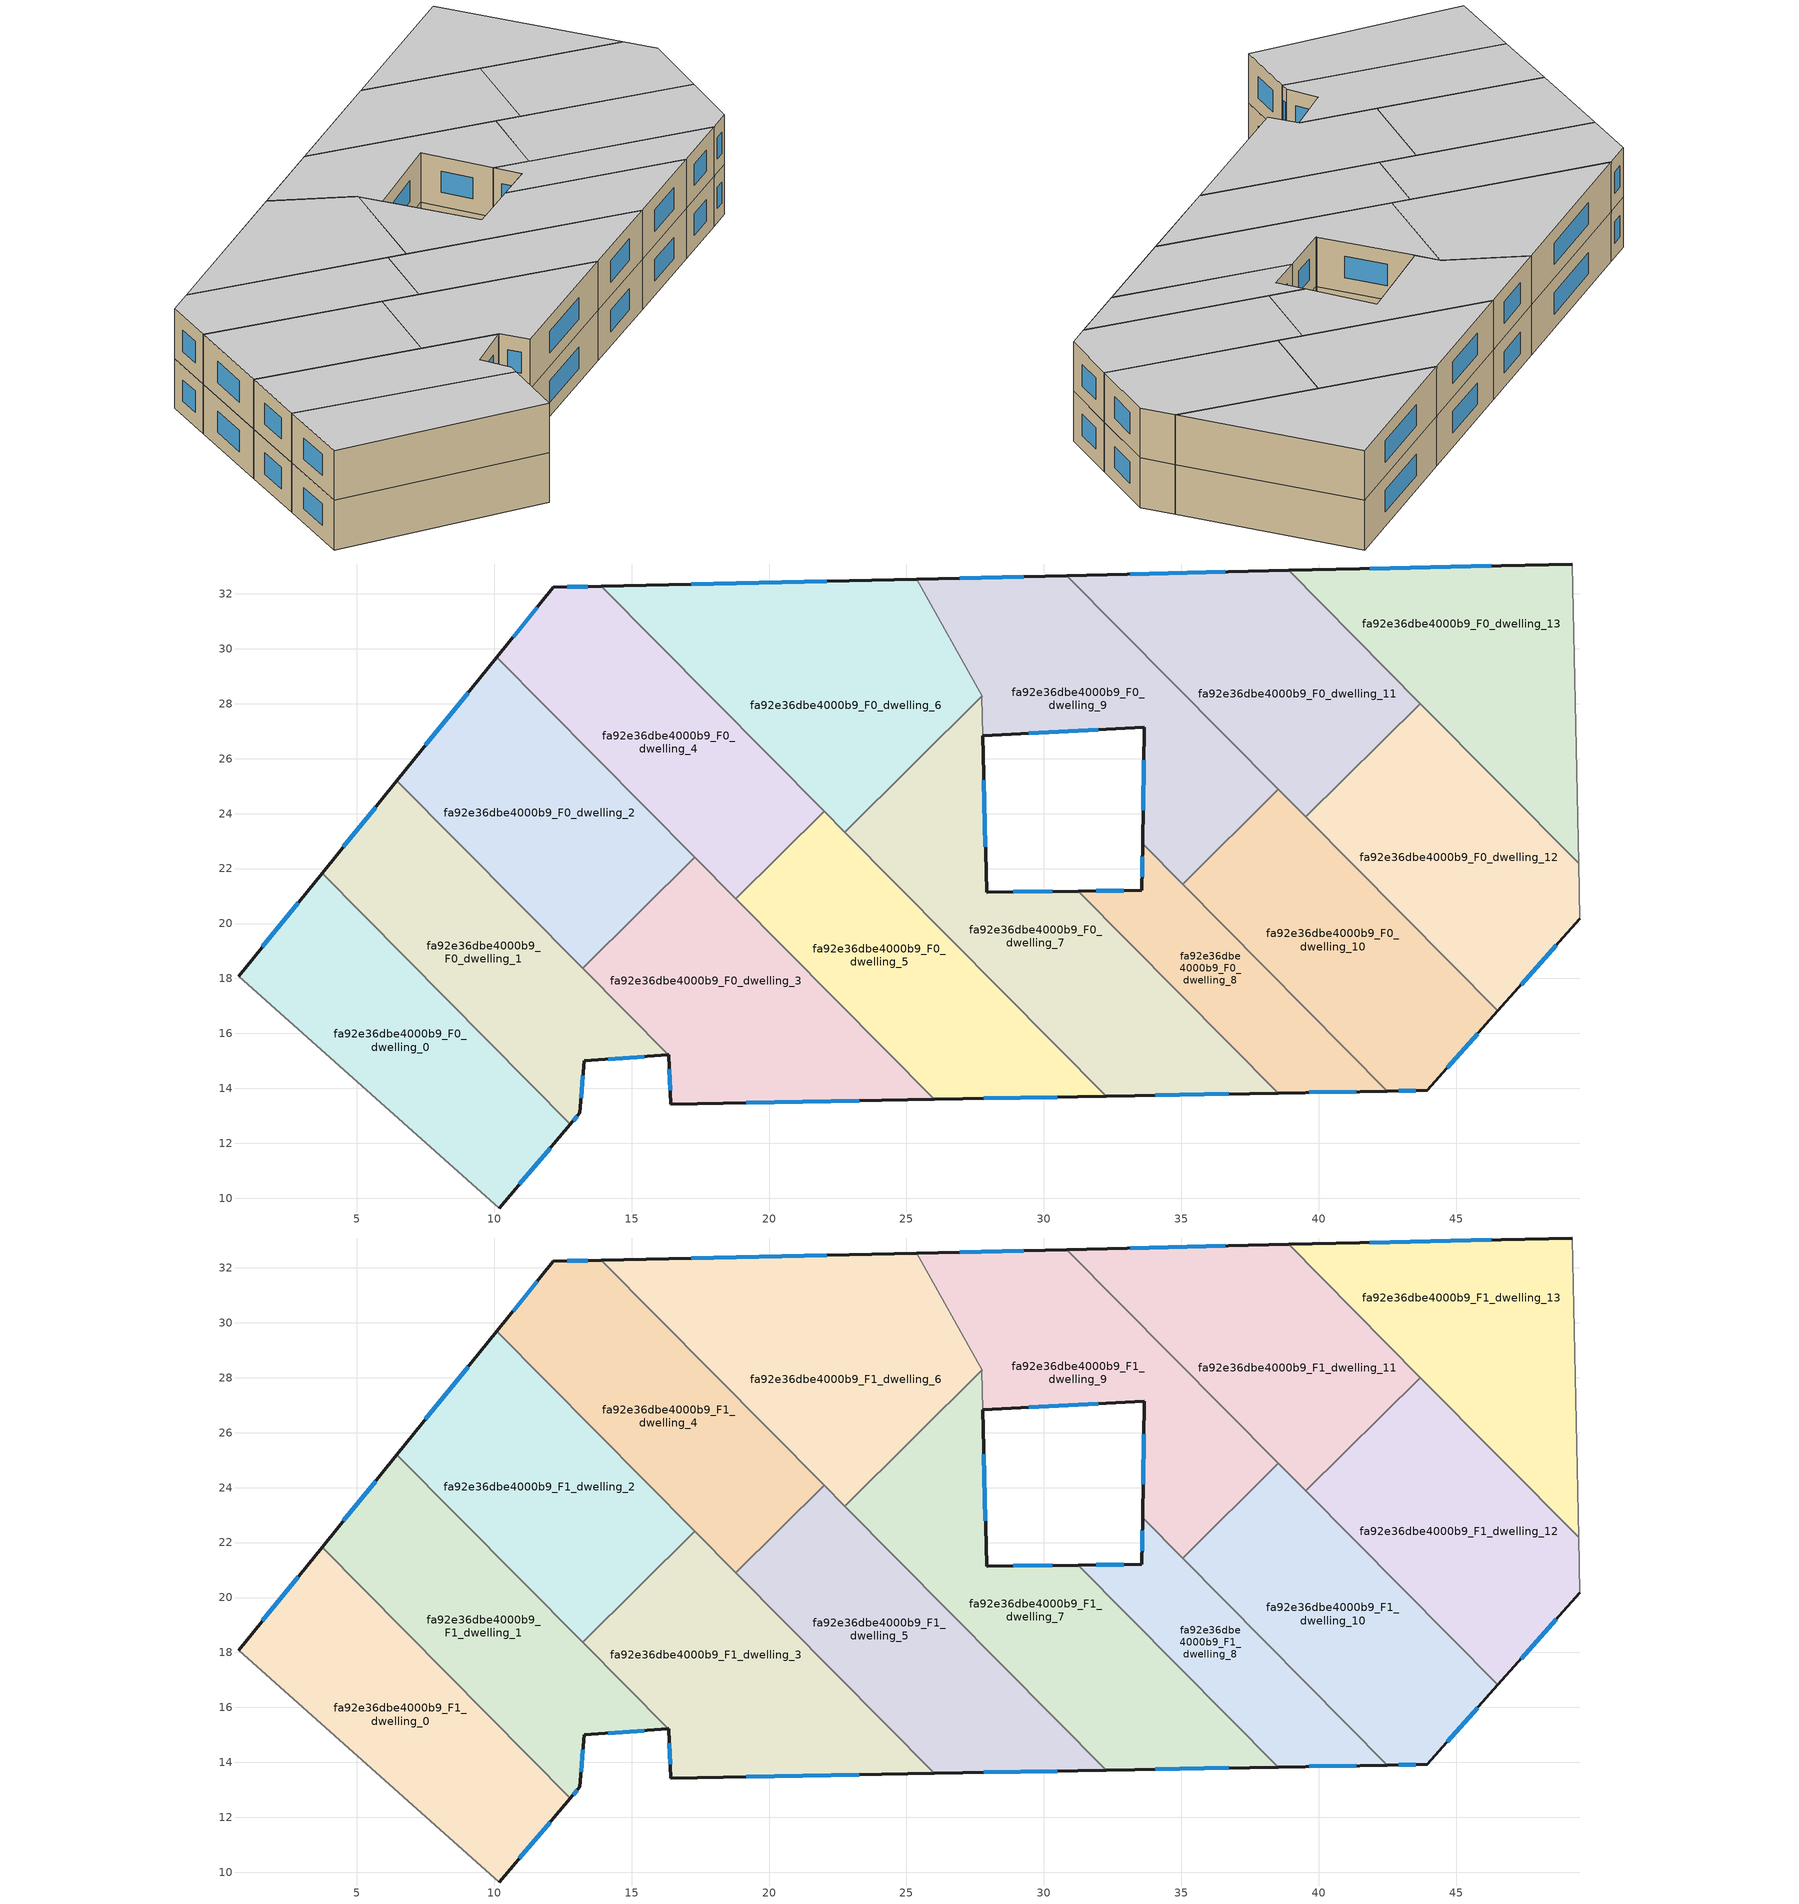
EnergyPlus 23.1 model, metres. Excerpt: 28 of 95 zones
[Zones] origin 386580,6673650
fa92e36dbe4000b9_F0_dwelling_0
 floor ground (EU_floor_Construction): 3.73,21.83 12.77,12.7 10.18,9.65 0.7,18.08 z0
 wall outside (EU_wall_Construction): 10.18,9.65 12.77,12.7 / 3.73,21.83 0.7,18.08 z0:3
 wall to fa92e36dbe4000b9_F0_dwelling_1 (EU_wall_Construction): 12.77,12.7 3.73,21.83 z0:3
 wall adiabatic (EU_wall_Construction): 0.7,18.08 10.18,9.65 z0:3
 window (EU_Window_Construction): 10.92,10.52 12.03,11.83 / 2.87,20.76 1.57,19.15 z0.86:2.14
fa92e36dbe4000b9_F0_dwelling_1
 floor ground (EU_floor_Construction): 6.46,25.2 16.34,15.22 13.27,15.01 13.12,13.11 12.77,12.7 3.73,21.83 z0
 wall outside (EU_wall_Construction): 6.46,25.2 3.73,21.83 / 12.77,12.7 13.12,13.11 13.27,15.01 16.34,15.22 z0:3
 wall to fa92e36dbe4000b9_F0_dwelling_2 (EU_wall_Construction): 13.22,18.37 6.46,25.2 z0:3
 wall to fa92e36dbe4000b9_F0_dwelling_3 (EU_wall_Construction): 16.34,15.22 13.22,18.37 z0:3
 window (EU_Window_Construction): 5.68,24.23 4.51,22.79 / 14.15,15.07 15.46,15.16 / 13.16,13.65 13.23,14.47 / 12.87,12.82 13.02,12.99 z0.86:2.14
fa92e36dbe4000b9_F0_dwelling_10
 floor ground (EU_floor_Construction): 38.54,24.89 46.53,16.82 43.96,13.93 42.51,13.9 35.05,21.44 z0
 wall outside (EU_wall_Construction): 42.51,13.9 43.96,13.93 46.53,16.82 z0:3
 wall to fa92e36dbe4000b9_F0_dwelling_9 (EU_wall_Construction): 38.54,24.89 35.05,21.44 z0:3
 wall to fa92e36dbe4000b9_F0_dwelling_12 (EU_wall_Construction): 46.53,16.82 39.54,23.88 z0:3
 wall to fa92e36dbe4000b9_F0_dwelling_8 (EU_wall_Construction): 35.05,21.44 42.51,13.9 z0:3
 wall to fa92e36dbe4000b9_F0_dwelling_11 (EU_wall_Construction): 39.54,23.88 38.54,24.89 z0:3
 window (EU_Window_Construction): 44.69,14.76 45.79,15.99 / 42.92,13.91 43.54,13.92 z0.86:2.14
fa92e36dbe4000b9_F0_dwelling_11
 floor ground (EU_floor_Construction): 38.91,32.85 43.7,28 39.54,23.88 30.84,32.66 z0
 wall outside (EU_wall_Construction): 38.91,32.85 30.84,32.66 z0:3
 wall to fa92e36dbe4000b9_F0_dwelling_12 (EU_wall_Construction): 39.54,23.88 43.7,28 z0:3
 wall to fa92e36dbe4000b9_F0_dwelling_13 (EU_wall_Construction): 43.7,28 38.91,32.85 z0:3
 wall to fa92e36dbe4000b9_F0_dwelling_9 (EU_wall_Construction): 30.84,32.66 38.54,24.89 z0:3
 window (EU_Window_Construction): 36.61,32.79 33.15,32.71 z0.86:2.14
fa92e36dbe4000b9_F0_dwelling_12
 floor ground (EU_floor_Construction): 43.7,28 49.46,22.19 49.51,20.17 46.53,16.82 39.54,23.88 z0
 wall outside (EU_wall_Construction): 46.53,16.82 49.51,20.17 z0:3
 wall adiabatic (EU_wall_Construction): 49.51,20.17 49.46,22.19 z0:3
 wall to fa92e36dbe4000b9_F0_dwelling_13 (EU_wall_Construction): 49.46,22.19 43.7,28 z0:3
 window (EU_Window_Construction): 47.38,17.78 48.66,19.21 z0.86:2.14
fa92e36dbe4000b9_F0_dwelling_13
 floor ground (EU_floor_Construction): 49.22,33.08 49.46,22.19 38.91,32.85 z0
 wall outside (EU_wall_Construction): 49.22,33.08 38.91,32.85 z0:3
 wall adiabatic (EU_wall_Construction): 49.46,22.19 49.22,33.08 z0:3
 window (EU_Window_Construction): 46.28,33.02 41.86,32.91 z0.86:2.14
fa92e36dbe4000b9_F0_dwelling_2
 floor ground (EU_floor_Construction): 10.1,29.69 17.3,22.41 13.22,18.37 6.46,25.2 z0
 wall outside (EU_wall_Construction): 10.1,29.69 6.46,25.2 z0:3
 wall to fa92e36dbe4000b9_F0_dwelling_3 (EU_wall_Construction): 13.22,18.37 17.3,22.41 z0:3
 wall to fa92e36dbe4000b9_F0_dwelling_4 (EU_wall_Construction): 17.3,22.41 10.1,29.69 z0:3
 window (EU_Window_Construction): 9.06,28.4 7.5,26.48 z0.86:2.14
fa92e36dbe4000b9_F0_dwelling_3
 floor ground (EU_floor_Construction): 17.3,22.41 26.02,13.6 16.42,13.42 16.35,15.21 16.35,15.22 16.34,15.22 13.22,18.37 z0
 wall outside (EU_wall_Construction): 16.34,15.22 16.35,15.22 16.35,15.21 16.42,13.42 26.02,13.6 z0:3
 wall to fa92e36dbe4000b9_F0_dwelling_5 (EU_wall_Construction): 26.02,13.6 18.79,20.9 z0:3
 wall to fa92e36dbe4000b9_F0_dwelling_4 (EU_wall_Construction): 18.79,20.9 17.3,22.41 z0:3
 window (EU_Window_Construction): 16.37,14.7 16.4,13.93 / 19.17,13.47 23.28,13.55 z0.86:2.14
fa92e36dbe4000b9_F0_dwelling_4
 floor ground (EU_floor_Construction): 13.9,32.28 22.01,24.08 18.79,20.9 10.1,29.69 12.16,32.24 z0
 wall outside (EU_wall_Construction): 13.9,32.28 12.16,32.24 10.1,29.69 z0:3
 wall to fa92e36dbe4000b9_F0_dwelling_5 (EU_wall_Construction): 18.79,20.9 22.01,24.08 z0:3
 wall to fa92e36dbe4000b9_F0_dwelling_6 (EU_wall_Construction): 22.01,24.08 13.9,32.28 z0:3
 window (EU_Window_Construction): 13.4,32.26 12.66,32.25 / 11.57,31.51 10.68,30.42 z0.86:2.14
fa92e36dbe4000b9_F0_dwelling_5
 floor ground (EU_floor_Construction): 22.01,24.08 32.27,13.72 26.02,13.6 18.79,20.9 z0
 wall outside (EU_wall_Construction): 26.02,13.6 32.27,13.72 z0:3
 wall to fa92e36dbe4000b9_F0_dwelling_7 (EU_wall_Construction): 32.27,13.72 22.75,23.33 z0:3
 wall to fa92e36dbe4000b9_F0_dwelling_6 (EU_wall_Construction): 22.75,23.33 22.01,24.08 z0:3
 window (EU_Window_Construction): 27.81,13.63 30.49,13.68 z0.86:2.14
fa92e36dbe4000b9_F0_dwelling_6
 floor ground (EU_floor_Construction): 25.37,32.54 27.75,28.28 22.75,23.33 13.9,32.28 z0
 wall outside (EU_wall_Construction): 25.37,32.54 13.9,32.28 z0:3
 wall to fa92e36dbe4000b9_F0_dwelling_9 (EU_wall_Construction): 27.73,28.26 27.75,28.28 25.37,32.54 z0:3
 wall to fa92e36dbe4000b9_F0_dwelling_7 (EU_wall_Construction): 22.75,23.33 27.73,28.25 z0:3
 window (EU_Window_Construction): 22.09,32.46 17.18,32.35 z0.86:2.14
fa92e36dbe4000b9_F0_dwelling_7
 floor ground (EU_floor_Construction): 31.25,21.18 38.53,13.83 32.27,13.72 22.75,23.33 27.73,28.25 27.91,21.17 27.92,21.14 27.94,21.14 z0
 wall outside (EU_wall_Construction): 31.25,21.18 27.94,21.14 27.92,21.14 27.91,21.17 27.77,26.84 / 32.27,13.72 38.53,13.83 z0:3
 wall to fa92e36dbe4000b9_F0_dwelling_8 (EU_wall_Construction): 38.53,13.83 31.25,21.18 z0:3
 wall to fa92e36dbe4000b9_F0_dwelling_9 (EU_wall_Construction): 27.77,26.84 27.73,28.26 z0:3
 window (EU_Window_Construction): 30.3,21.17 28.89,21.16 / 34.06,13.75 36.74,13.8 / 27.87,22.79 27.81,25.22 z0.86:2.14
fa92e36dbe4000b9_F0_dwelling_8
 floor ground (EU_floor_Construction): 33.59,22.91 42.51,13.9 38.53,13.83 31.25,21.18 33.57,21.21 z0
 wall outside (EU_wall_Construction): 33.59,22.91 33.57,21.21 31.25,21.18 / 38.53,13.83 42.51,13.9 z0:3
 wall to fa92e36dbe4000b9_F0_dwelling_9 (EU_wall_Construction): 35.05,21.44 33.59,22.91 z0:3
 window (EU_Window_Construction): 33.59,22.42 33.58,21.69 / 39.66,13.85 41.37,13.88 / 32.9,21.2 31.91,21.19 z0.86:2.14
fa92e36dbe4000b9_F0_dwelling_9
 floor ground (EU_floor_Construction): 33.66,27.15 27.77,26.83 27.73,28.26 27.75,28.28 25.37,32.54 30.84,32.66 38.54,24.89 35.05,21.44 33.59,22.91 z0
 wall outside (EU_wall_Construction): 27.77,26.83 33.66,27.15 33.59,22.91 / 30.84,32.66 25.37,32.54 z0:3
 window (EU_Window_Construction): 33.64,25.93 33.61,24.12 / 29.45,26.92 31.98,27.06 / 29.28,32.63 26.93,32.57 z0.86:2.14
fa92e36dbe4000b9_F1_dwelling_0
 floor to fa92e36dbe4000b9_F0_dwelling_0 (EU_floor_Construction): 3.73,21.83 12.77,12.7 10.18,9.65 0.7,18.08 z3
 wall outside (EU_wall_Construction): 10.18,9.65 12.77,12.7 / 3.73,21.83 0.7,18.08 z3:6
 wall to fa92e36dbe4000b9_F1_dwelling_1 (EU_wall_Construction): 12.77,12.7 3.73,21.83 z3:6
 wall adiabatic (EU_wall_Construction): 0.7,18.08 10.18,9.65 z3:6
 window (EU_Window_Construction): 10.92,10.52 12.03,11.83 / 2.87,20.76 1.57,19.15 z3.86:5.14
 ceiling to fa92e36dbe4000b9_F2_dwelling_0 (EU_floor_Construction): 10.18,9.65 12.77,12.7 3.73,21.83 0.7,18.08 z6
fa92e36dbe4000b9_F1_dwelling_1
 floor to fa92e36dbe4000b9_F0_dwelling_1 (EU_floor_Construction): 6.46,25.2 16.34,15.22 13.27,15.01 13.12,13.11 12.77,12.7 3.73,21.83 z3
 wall outside (EU_wall_Construction): 6.46,25.2 3.73,21.83 / 12.77,12.7 13.12,13.11 13.27,15.01 16.34,15.22 z3:6
 wall to fa92e36dbe4000b9_F1_dwelling_2 (EU_wall_Construction): 13.22,18.37 6.46,25.2 z3:6
 wall to fa92e36dbe4000b9_F1_dwelling_3 (EU_wall_Construction): 16.34,15.22 13.22,18.37 z3:6
 window (EU_Window_Construction): 5.68,24.23 4.51,22.79 / 14.15,15.07 15.46,15.16 / 13.16,13.65 13.23,14.47 / 12.87,12.82 13.02,12.99 z3.86:5.14
 ceiling to fa92e36dbe4000b9_F2_dwelling_1 (EU_floor_Construction): 16.34,15.22 6.46,25.2 3.73,21.83 12.77,12.7 13.12,13.11 13.27,15.01 z6
fa92e36dbe4000b9_F1_dwelling_10
 floor to fa92e36dbe4000b9_F0_dwelling_10 (EU_floor_Construction): 38.54,24.89 46.53,16.82 43.96,13.93 42.51,13.9 35.05,21.44 z3
 wall outside (EU_wall_Construction): 42.51,13.9 43.96,13.93 46.53,16.82 z3:6
 wall to fa92e36dbe4000b9_F1_dwelling_9 (EU_wall_Construction): 38.54,24.89 35.05,21.44 z3:6
 wall to fa92e36dbe4000b9_F1_dwelling_12 (EU_wall_Construction): 46.53,16.82 39.54,23.88 z3:6
 wall to fa92e36dbe4000b9_F1_dwelling_8 (EU_wall_Construction): 35.05,21.44 42.51,13.9 z3:6
 wall to fa92e36dbe4000b9_F1_dwelling_11 (EU_wall_Construction): 39.54,23.88 38.54,24.89 z3:6
 window (EU_Window_Construction): 44.69,14.76 45.79,15.99 / 42.92,13.91 43.54,13.92 z3.86:5.14
 ceiling to fa92e36dbe4000b9_F2_dwelling_10 (EU_floor_Construction): 43.96,13.93 46.53,16.82 38.54,24.89 35.05,21.44 42.51,13.9 z6
fa92e36dbe4000b9_F1_dwelling_11
 floor to fa92e36dbe4000b9_F0_dwelling_11 (EU_floor_Construction): 38.91,32.85 43.7,28 39.54,23.88 30.84,32.66 z3
 wall outside (EU_wall_Construction): 38.91,32.85 30.84,32.66 z3:6
 wall to fa92e36dbe4000b9_F1_dwelling_12 (EU_wall_Construction): 39.54,23.88 43.7,28 z3:6
 wall to fa92e36dbe4000b9_F1_dwelling_13 (EU_wall_Construction): 43.7,28 38.91,32.85 z3:6
 wall to fa92e36dbe4000b9_F1_dwelling_9 (EU_wall_Construction): 30.84,32.66 38.54,24.89 z3:6
 window (EU_Window_Construction): 36.61,32.79 33.15,32.71 z3.86:5.14
 ceiling to fa92e36dbe4000b9_F2_dwelling_11 (EU_floor_Construction): 43.7,28 38.91,32.85 30.84,32.66 39.54,23.88 z6
fa92e36dbe4000b9_F1_dwelling_12
 floor to fa92e36dbe4000b9_F0_dwelling_12 (EU_floor_Construction): 43.7,28 49.46,22.19 49.51,20.17 46.53,16.82 39.54,23.88 z3
 wall outside (EU_wall_Construction): 46.53,16.82 49.51,20.17 z3:6
 wall adiabatic (EU_wall_Construction): 49.51,20.17 49.46,22.19 z3:6
 wall to fa92e36dbe4000b9_F1_dwelling_13 (EU_wall_Construction): 49.46,22.19 43.7,28 z3:6
 window (EU_Window_Construction): 47.38,17.78 48.66,19.21 z3.86:5.14
 ceiling to fa92e36dbe4000b9_F2_dwelling_12 (EU_floor_Construction): 46.53,16.82 49.51,20.17 49.46,22.19 43.7,28 39.54,23.88 z6
fa92e36dbe4000b9_F1_dwelling_13
 floor to fa92e36dbe4000b9_F0_dwelling_13 (EU_floor_Construction): 49.22,33.08 49.46,22.19 38.91,32.85 z3
 wall outside (EU_wall_Construction): 49.22,33.08 38.91,32.85 z3:6
 wall adiabatic (EU_wall_Construction): 49.46,22.19 49.22,33.08 z3:6
 window (EU_Window_Construction): 46.28,33.02 41.86,32.91 z3.86:5.14
 ceiling to fa92e36dbe4000b9_F2_dwelling_13 (EU_floor_Construction): 49.46,22.19 49.22,33.08 38.91,32.85 z6
fa92e36dbe4000b9_F1_dwelling_2
 floor to fa92e36dbe4000b9_F0_dwelling_2 (EU_floor_Construction): 10.1,29.69 17.3,22.41 13.22,18.37 6.46,25.2 z3
 wall outside (EU_wall_Construction): 10.1,29.69 6.46,25.2 z3:6
 wall to fa92e36dbe4000b9_F1_dwelling_3 (EU_wall_Construction): 13.22,18.37 17.3,22.41 z3:6
 wall to fa92e36dbe4000b9_F1_dwelling_4 (EU_wall_Construction): 17.3,22.41 10.1,29.69 z3:6
 window (EU_Window_Construction): 9.06,28.4 7.5,26.48 z3.86:5.14
 ceiling to fa92e36dbe4000b9_F2_dwelling_2 (EU_floor_Construction): 17.3,22.41 10.1,29.69 6.46,25.2 13.22,18.37 z6
fa92e36dbe4000b9_F1_dwelling_3
 floor to fa92e36dbe4000b9_F0_dwelling_3 (EU_floor_Construction): 17.3,22.41 26.02,13.6 16.42,13.42 16.35,15.21 16.35,15.22 16.34,15.22 13.22,18.37 z3
 wall outside (EU_wall_Construction): 16.34,15.22 16.35,15.22 16.35,15.21 16.42,13.42 26.02,13.6 z3:6
 wall to fa92e36dbe4000b9_F1_dwelling_5 (EU_wall_Construction): 26.02,13.6 18.79,20.9 z3:6
 wall to fa92e36dbe4000b9_F1_dwelling_4 (EU_wall_Construction): 18.79,20.9 17.3,22.41 z3:6
 window (EU_Window_Construction): 16.37,14.7 16.4,13.93 / 19.17,13.47 23.28,13.55 z3.86:5.14
 ceiling to fa92e36dbe4000b9_F2_dwelling_3 (EU_floor_Construction): 26.02,13.6 17.3,22.41 13.22,18.37 16.34,15.22 16.35,15.22 16.35,15.21 16.42,13.42 z6
fa92e36dbe4000b9_F1_dwelling_4
 floor to fa92e36dbe4000b9_F0_dwelling_4 (EU_floor_Construction): 13.9,32.28 22.01,24.08 18.79,20.9 10.1,29.69 12.16,32.24 z3
 wall outside (EU_wall_Construction): 13.9,32.28 12.16,32.24 10.1,29.69 z3:6
 wall to fa92e36dbe4000b9_F1_dwelling_5 (EU_wall_Construction): 18.79,20.9 22.01,24.08 z3:6
 wall to fa92e36dbe4000b9_F1_dwelling_6 (EU_wall_Construction): 22.01,24.08 13.9,32.28 z3:6
 window (EU_Window_Construction): 13.4,32.26 12.66,32.25 / 11.57,31.51 10.68,30.42 z3.86:5.14
 ceiling to fa92e36dbe4000b9_F2_dwelling_4 (EU_floor_Construction): 22.01,24.08 13.9,32.28 12.16,32.24 10.1,29.69 18.79,20.9 z6
fa92e36dbe4000b9_F1_dwelling_5
 floor to fa92e36dbe4000b9_F0_dwelling_5 (EU_floor_Construction): 22.01,24.08 32.27,13.72 26.02,13.6 18.79,20.9 z3
 wall outside (EU_wall_Construction): 26.02,13.6 32.27,13.72 z3:6
 wall to fa92e36dbe4000b9_F1_dwelling_7 (EU_wall_Construction): 32.27,13.72 22.75,23.33 z3:6
 wall to fa92e36dbe4000b9_F1_dwelling_6 (EU_wall_Construction): 22.75,23.33 22.01,24.08 z3:6
 window (EU_Window_Construction): 27.81,13.63 30.49,13.68 z3.86:5.14
 ceiling to fa92e36dbe4000b9_F2_dwelling_5 (EU_floor_Construction): 32.27,13.72 22.01,24.08 18.79,20.9 26.02,13.6 z6
fa92e36dbe4000b9_F1_dwelling_6
 floor to fa92e36dbe4000b9_F0_dwelling_6 (EU_floor_Construction): 25.37,32.54 27.75,28.28 22.75,23.33 13.9,32.28 z3
 wall outside (EU_wall_Construction): 25.37,32.54 13.9,32.28 z3:6
 wall to fa92e36dbe4000b9_F1_dwelling_9 (EU_wall_Construction): 27.73,28.26 27.75,28.28 25.37,32.54 z3:6
 wall to fa92e36dbe4000b9_F1_dwelling_7 (EU_wall_Construction): 22.75,23.33 27.73,28.25 z3:6
 window (EU_Window_Construction): 22.09,32.46 17.18,32.35 z3.86:5.14
 ceiling to fa92e36dbe4000b9_F2_dwelling_6 (EU_floor_Construction): 27.75,28.28 25.37,32.54 13.9,32.28 22.75,23.33 z6
fa92e36dbe4000b9_F1_dwelling_7
 floor to fa92e36dbe4000b9_F0_dwelling_7 (EU_floor_Construction): 31.25,21.18 38.53,13.83 32.27,13.72 22.75,23.33 27.73,28.25 27.91,21.17 27.92,21.14 27.94,21.14 z3
 wall outside (EU_wall_Construction): 31.25,21.18 27.94,21.14 27.92,21.14 27.91,21.17 27.77,26.84 / 32.27,13.72 38.53,13.83 z3:6
 wall to fa92e36dbe4000b9_F1_dwelling_8 (EU_wall_Construction): 38.53,13.83 31.25,21.18 z3:6
 wall to fa92e36dbe4000b9_F1_dwelling_9 (EU_wall_Construction): 27.77,26.84 27.73,28.26 z3:6
 window (EU_Window_Construction): 30.3,21.17 28.89,21.16 / 34.06,13.75 36.74,13.8 / 27.87,22.79 27.81,25.22 z3.86:5.14
 ceiling to fa92e36dbe4000b9_F2_dwelling_7 (EU_floor_Construction): 38.53,13.83 31.25,21.18 27.94,21.14 27.92,21.14 27.91,21.17 27.73,28.25 22.75,23.33 32.27,13.72 z6
fa92e36dbe4000b9_F1_dwelling_8
 floor to fa92e36dbe4000b9_F0_dwelling_8 (EU_floor_Construction): 33.59,22.91 42.51,13.9 38.53,13.83 31.25,21.18 33.57,21.21 z3
 wall outside (EU_wall_Construction): 33.59,22.91 33.57,21.21 31.25,21.18 / 38.53,13.83 42.51,13.9 z3:6
 wall to fa92e36dbe4000b9_F1_dwelling_9 (EU_wall_Construction): 35.05,21.44 33.59,22.91 z3:6
 window (EU_Window_Construction): 33.59,22.42 33.58,21.69 / 39.66,13.85 41.37,13.88 / 32.9,21.2 31.91,21.19 z3.86:5.14
 ceiling to fa92e36dbe4000b9_F2_dwelling_8 (EU_floor_Construction): 42.51,13.9 33.59,22.91 33.57,21.21 31.25,21.18 38.53,13.83 z6
fa92e36dbe4000b9_F1_dwelling_9
 floor to fa92e36dbe4000b9_F0_dwelling_9 (EU_floor_Construction): 33.66,27.15 27.77,26.83 27.73,28.26 27.75,28.28 25.37,32.54 30.84,32.66 38.54,24.89 35.05,21.44 33.59,22.91 z3
 wall outside (EU_wall_Construction): 27.77,26.83 33.66,27.15 33.59,22.91 / 30.84,32.66 25.37,32.54 z3:6
 window (EU_Window_Construction): 33.64,25.93 33.61,24.12 / 29.45,26.92 31.98,27.06 / 29.28,32.63 26.93,32.57 z3.86:5.14
 ceiling to fa92e36dbe4000b9_F2_dwelling_9 (EU_floor_Construction): 38.54,24.89 30.84,32.66 25.37,32.54 27.75,28.28 27.73,28.26 27.77,26.83 33.66,27.15 33.59,22.91 35.05,21.44 z6
[Building]
EU S2 Campaign: North Axis=0; Terrain=City; Solar Distribution=FullExterior
[Site:Location]
Helsinki-Vantaa.AP: Latitude=60.317; Longitude=24.963; Time Zone=2; Elevation=54.6
[SizingPeriod:WeatherFileDays]
AnnualSizingPeriod: Begin Month=1; Begin Day of Month=1; End Month=12; End Day of Month=31; Day of Week for Start Day=Monday; Use Weather File Daylight Saving Period=No; Use Weather File Rain and Snow Indicators=No
[MATERIAL]
EU_InternalMass_Material: Roughness=MediumRough; Thickness=0.1; Conductivity=1; Density=1800; Specific Heat=900; Thermal Absorptance=0.9; Solar Absorptance=0.7; Visible Absorptance=0.7
[MATERIAL:NOMASS] Roughness=MediumRough; Thermal Absorptance=0.9; Solar Absorptance=0.7; Visible Absorptance=0.7
Name | Thermal Resistance
EU_wall_NoMass | 1.10183
EU_floor_NoMass | 1.70606
[WINDOWMATERIAL:SIMPLEGLAZINGSYSTEM]
EU_Window_SimpleGlazing: UFactor=3.11035; Solar Heat Gain Coefficient=0.8; Visible Transmittance=0.8
[CONSTRUCTION]
EU_wall_Construction: EU_wall_NoMass
EU_floor_Construction: EU_floor_NoMass
EU_Window_Construction: EU_Window_SimpleGlazing
EU_InternalMass_Construction: EU_InternalMass_Material
[ZONE] Type=1; Multiplier=1; Ceiling Height=autocalculate; Floor Area=autocalculate; Part of Total Floor Area=Yes
Name | Volume
fa92e36dbe4000b9_F0_dwelling_0; fa92e36dbe4000b9_F1_dwelling_0 | 168.644
fa92e36dbe4000b9_F0_dwelling_1; fa92e36dbe4000b9_F1_dwelling_1 | 164.174
fa92e36dbe4000b9_F0_dwelling_10; fa92e36dbe4000b9_F1_dwelling_10 | 167.831
fa92e36dbe4000b9_F0_dwelling_11; fa92e36dbe4000b9_F1_dwelling_11 | 168.634
fa92e36dbe4000b9_F0_dwelling_12; fa92e36dbe4000b9_F1_dwelling_12 | 168.654
fa92e36dbe4000b9_F0_dwelling_13; fa92e36dbe4000b9_F1_dwelling_13 | 168.624
fa92e36dbe4000b9_F0_dwelling_2; fa92e36dbe4000b9_F1_dwelling_2; fa92e36dbe4000b9_F0_dwelling_3; fa92e36dbe4000b9_F1_dwelling_3 | 170.868
fa92e36dbe4000b9_F0_dwelling_4; fa92e36dbe4000b9_F1_dwelling_4; fa92e36dbe4000b9_F0_dwelling_5; fa92e36dbe4000b9_F1_dwelling_5 | 168.656
fa92e36dbe4000b9_F0_dwelling_6; fa92e36dbe4000b9_F1_dwelling_6 | 207.022
fa92e36dbe4000b9_F0_dwelling_7; fa92e36dbe4000b9_F1_dwelling_7 | 205.241
fa92e36dbe4000b9_F0_dwelling_8; fa92e36dbe4000b9_F1_dwelling_8 | 93.5068
fa92e36dbe4000b9_F0_dwelling_9; fa92e36dbe4000b9_F1_dwelling_9 | 169.535
[INTERNALMASS] Construction=EU_InternalMass_Construction
Name | Zone or ZoneList | Surface Area
fa92e36dbe4000b9_F0_dwelling_0_EU_InternalMass | fa92e36dbe4000b9_F0_dwelling_0 | 56.2147
fa92e36dbe4000b9_F0_dwelling_1_EU_InternalMass | fa92e36dbe4000b9_F0_dwelling_1 | 54.7242
fa92e36dbe4000b9_F0_dwelling_2_EU_InternalMass | fa92e36dbe4000b9_F0_dwelling_2 | 56.9556
fa92e36dbe4000b9_F0_dwelling_3_EU_InternalMass | fa92e36dbe4000b9_F0_dwelling_3 | 56.9574
fa92e36dbe4000b9_F0_dwelling_4_EU_InternalMass | fa92e36dbe4000b9_F0_dwelling_4 | 56.2196
fa92e36dbe4000b9_F0_dwelling_5_EU_InternalMass | fa92e36dbe4000b9_F0_dwelling_5 | 56.2182
fa92e36dbe4000b9_F0_dwelling_6_EU_InternalMass | fa92e36dbe4000b9_F0_dwelling_6 | 69.0082
fa92e36dbe4000b9_F0_dwelling_7_EU_InternalMass | fa92e36dbe4000b9_F0_dwelling_7 | 68.4279
fa92e36dbe4000b9_F0_dwelling_8_EU_InternalMass | fa92e36dbe4000b9_F0_dwelling_8 | 31.1691
fa92e36dbe4000b9_F0_dwelling_9_EU_InternalMass | fa92e36dbe4000b9_F0_dwelling_9 | 56.5101
fa92e36dbe4000b9_F0_dwelling_10_EU_InternalMass | fa92e36dbe4000b9_F0_dwelling_10 | 55.9428
fa92e36dbe4000b9_F0_dwelling_11_EU_InternalMass | fa92e36dbe4000b9_F0_dwelling_11 | 56.2127
fa92e36dbe4000b9_F0_dwelling_12_EU_InternalMass | fa92e36dbe4000b9_F0_dwelling_12 | 56.2166
fa92e36dbe4000b9_F0_dwelling_13_EU_InternalMass | fa92e36dbe4000b9_F0_dwelling_13 | 56.208
fa92e36dbe4000b9_F1_dwelling_0_EU_InternalMass | fa92e36dbe4000b9_F1_dwelling_0 | 56.2147
fa92e36dbe4000b9_F1_dwelling_1_EU_InternalMass | fa92e36dbe4000b9_F1_dwelling_1 | 54.7242
fa92e36dbe4000b9_F1_dwelling_2_EU_InternalMass | fa92e36dbe4000b9_F1_dwelling_2 | 56.9556
fa92e36dbe4000b9_F1_dwelling_3_EU_InternalMass | fa92e36dbe4000b9_F1_dwelling_3 | 56.9574
fa92e36dbe4000b9_F1_dwelling_4_EU_InternalMass | fa92e36dbe4000b9_F1_dwelling_4 | 56.2196
fa92e36dbe4000b9_F1_dwelling_5_EU_InternalMass | fa92e36dbe4000b9_F1_dwelling_5 | 56.2182
fa92e36dbe4000b9_F1_dwelling_6_EU_InternalMass | fa92e36dbe4000b9_F1_dwelling_6 | 69.0082
fa92e36dbe4000b9_F1_dwelling_7_EU_InternalMass | fa92e36dbe4000b9_F1_dwelling_7 | 68.4279
fa92e36dbe4000b9_F1_dwelling_8_EU_InternalMass | fa92e36dbe4000b9_F1_dwelling_8 | 31.1691
fa92e36dbe4000b9_F1_dwelling_9_EU_InternalMass | fa92e36dbe4000b9_F1_dwelling_9 | 56.5101
fa92e36dbe4000b9_F1_dwelling_10_EU_InternalMass | fa92e36dbe4000b9_F1_dwelling_10 | 55.9428
fa92e36dbe4000b9_F1_dwelling_11_EU_InternalMass | fa92e36dbe4000b9_F1_dwelling_11 | 56.2127
fa92e36dbe4000b9_F1_dwelling_12_EU_InternalMass | fa92e36dbe4000b9_F1_dwelling_12 | 56.2166
fa92e36dbe4000b9_F1_dwelling_13_EU_InternalMass | fa92e36dbe4000b9_F1_dwelling_13 | 56.208
[OTHEREQUIPMENT] Fuel Type=Electricity; Design Level Calculation Method=Watts/Area; Power per Zone Floor Area=1; Fraction Latent=0; Fraction Radiant=0; Fraction Lost=0; Carbon Dioxide Generation Rate=0; EndUse Subcategory=EU_Step8_InternalGains
Name | Zone or ZoneList or Space or SpaceList | Schedule
EU_Step8_InternalGain_fa92e36dbe4000b9_F0_dwelling_0_f000 | fa92e36dbe4000b9_F0_dwelling_0 | EU_Step8_GainSchedule_fa92e36dbe4000b9_F0_dwelling_0_f000
EU_Step8_InternalGain_fa92e36dbe4000b9_F0_dwelling_1_f000 | fa92e36dbe4000b9_F0_dwelling_1 | EU_Step8_GainSchedule_fa92e36dbe4000b9_F0_dwelling_1_f000
EU_Step8_InternalGain_fa92e36dbe4000b9_F0_dwelling_2_f000 | fa92e36dbe4000b9_F0_dwelling_2 | EU_Step8_GainSchedule_fa92e36dbe4000b9_F0_dwelling_2_f000
EU_Step8_InternalGain_fa92e36dbe4000b9_F0_dwelling_3_f000 | fa92e36dbe4000b9_F0_dwelling_3 | EU_Step8_GainSchedule_fa92e36dbe4000b9_F0_dwelling_3_f000
EU_Step8_InternalGain_fa92e36dbe4000b9_F0_dwelling_4_f000 | fa92e36dbe4000b9_F0_dwelling_4 | EU_Step8_GainSchedule_fa92e36dbe4000b9_F0_dwelling_4_f000
EU_Step8_InternalGain_fa92e36dbe4000b9_F0_dwelling_5_f000 | fa92e36dbe4000b9_F0_dwelling_5 | EU_Step8_GainSchedule_fa92e36dbe4000b9_F0_dwelling_5_f000
EU_Step8_InternalGain_fa92e36dbe4000b9_F0_dwelling_6_f000 | fa92e36dbe4000b9_F0_dwelling_6 | EU_Step8_GainSchedule_fa92e36dbe4000b9_F0_dwelling_6_f000
EU_Step8_InternalGain_fa92e36dbe4000b9_F0_dwelling_7_f000 | fa92e36dbe4000b9_F0_dwelling_7 | EU_Step8_GainSchedule_fa92e36dbe4000b9_F0_dwelling_7_f000
EU_Step8_InternalGain_fa92e36dbe4000b9_F0_dwelling_8_f000 | fa92e36dbe4000b9_F0_dwelling_8 | EU_Step8_GainSchedule_fa92e36dbe4000b9_F0_dwelling_8_f000
EU_Step8_InternalGain_fa92e36dbe4000b9_F0_dwelling_9_f000 | fa92e36dbe4000b9_F0_dwelling_9 | EU_Step8_GainSchedule_fa92e36dbe4000b9_F0_dwelling_9_f000
EU_Step8_InternalGain_fa92e36dbe4000b9_F0_dwelling_10_f000 | fa92e36dbe4000b9_F0_dwelling_10 | EU_Step8_GainSchedule_fa92e36dbe4000b9_F0_dwelling_10_f000
EU_Step8_InternalGain_fa92e36dbe4000b9_F0_dwelling_11_f000 | fa92e36dbe4000b9_F0_dwelling_11 | EU_Step8_GainSchedule_fa92e36dbe4000b9_F0_dwelling_11_f000
EU_Step8_InternalGain_fa92e36dbe4000b9_F0_dwelling_12_f000 | fa92e36dbe4000b9_F0_dwelling_12 | EU_Step8_GainSchedule_fa92e36dbe4000b9_F0_dwelling_12_f000
EU_Step8_InternalGain_fa92e36dbe4000b9_F0_dwelling_13_f000 | fa92e36dbe4000b9_F0_dwelling_13 | EU_Step8_GainSchedule_fa92e36dbe4000b9_F0_dwelling_13_f000
EU_Step8_InternalGain_fa92e36dbe4000b9_F1_dwelling_0_f000 | fa92e36dbe4000b9_F1_dwelling_0 | EU_Step8_GainSchedule_fa92e36dbe4000b9_F1_dwelling_0_f000
EU_Step8_InternalGain_fa92e36dbe4000b9_F1_dwelling_1_f000 | fa92e36dbe4000b9_F1_dwelling_1 | EU_Step8_GainSchedule_fa92e36dbe4000b9_F1_dwelling_1_f000
EU_Step8_InternalGain_fa92e36dbe4000b9_F1_dwelling_2_f000 | fa92e36dbe4000b9_F1_dwelling_2 | EU_Step8_GainSchedule_fa92e36dbe4000b9_F1_dwelling_2_f000
EU_Step8_InternalGain_fa92e36dbe4000b9_F1_dwelling_3_f000 | fa92e36dbe4000b9_F1_dwelling_3 | EU_Step8_GainSchedule_fa92e36dbe4000b9_F1_dwelling_3_f000
EU_Step8_InternalGain_fa92e36dbe4000b9_F1_dwelling_4_f000 | fa92e36dbe4000b9_F1_dwelling_4 | EU_Step8_GainSchedule_fa92e36dbe4000b9_F1_dwelling_4_f000
EU_Step8_InternalGain_fa92e36dbe4000b9_F1_dwelling_5_f000 | fa92e36dbe4000b9_F1_dwelling_5 | EU_Step8_GainSchedule_fa92e36dbe4000b9_F1_dwelling_5_f000
EU_Step8_InternalGain_fa92e36dbe4000b9_F1_dwelling_6_f000 | fa92e36dbe4000b9_F1_dwelling_6 | EU_Step8_GainSchedule_fa92e36dbe4000b9_F1_dwelling_6_f000
EU_Step8_InternalGain_fa92e36dbe4000b9_F1_dwelling_7_f000 | fa92e36dbe4000b9_F1_dwelling_7 | EU_Step8_GainSchedule_fa92e36dbe4000b9_F1_dwelling_7_f000
EU_Step8_InternalGain_fa92e36dbe4000b9_F1_dwelling_8_f000 | fa92e36dbe4000b9_F1_dwelling_8 | EU_Step8_GainSchedule_fa92e36dbe4000b9_F1_dwelling_8_f000
EU_Step8_InternalGain_fa92e36dbe4000b9_F1_dwelling_9_f000 | fa92e36dbe4000b9_F1_dwelling_9 | EU_Step8_GainSchedule_fa92e36dbe4000b9_F1_dwelling_9_f000
EU_Step8_InternalGain_fa92e36dbe4000b9_F1_dwelling_10_f000 | fa92e36dbe4000b9_F1_dwelling_10 | EU_Step8_GainSchedule_fa92e36dbe4000b9_F1_dwelling_10_f000
EU_Step8_InternalGain_fa92e36dbe4000b9_F1_dwelling_11_f000 | fa92e36dbe4000b9_F1_dwelling_11 | EU_Step8_GainSchedule_fa92e36dbe4000b9_F1_dwelling_11_f000
EU_Step8_InternalGain_fa92e36dbe4000b9_F1_dwelling_12_f000 | fa92e36dbe4000b9_F1_dwelling_12 | EU_Step8_GainSchedule_fa92e36dbe4000b9_F1_dwelling_12_f000
EU_Step8_InternalGain_fa92e36dbe4000b9_F1_dwelling_13_f000 | fa92e36dbe4000b9_F1_dwelling_13 | EU_Step8_GainSchedule_fa92e36dbe4000b9_F1_dwelling_13_f000
[ZONEVENTILATION:DESIGNFLOWRATE] Schedule=EU_AlwaysOn; Design Flow Rate Calculation Method=AirChanges/Hour; Air Changes per Hour=0.756316; Ventilation Type=Natural; Fan Pressure Rise=0; Fan Total Efficiency=1; Constant Term Coefficient=1; Temperature Term Coefficient=0; Velocity Term Coefficient=0; Velocity Squared Term Coefficient=0; Minimum Indoor Temperature=-100; Maximum Indoor Temperature=100; Delta Temperature=-100; Minimum Outdoor Temperature=-100; Maximum Outdoor Temperature=100; Maximum Wind Speed=40
Name | Zone or ZoneList or Space or SpaceList
EU_ConstantAir_fa92e36dbe4000b9_F0_dwelling_0 | fa92e36dbe4000b9_F0_dwelling_0
EU_ConstantAir_fa92e36dbe4000b9_F0_dwelling_1 | fa92e36dbe4000b9_F0_dwelling_1
EU_ConstantAir_fa92e36dbe4000b9_F0_dwelling_2 | fa92e36dbe4000b9_F0_dwelling_2
EU_ConstantAir_fa92e36dbe4000b9_F0_dwelling_3 | fa92e36dbe4000b9_F0_dwelling_3
EU_ConstantAir_fa92e36dbe4000b9_F0_dwelling_4 | fa92e36dbe4000b9_F0_dwelling_4
EU_ConstantAir_fa92e36dbe4000b9_F0_dwelling_5 | fa92e36dbe4000b9_F0_dwelling_5
EU_ConstantAir_fa92e36dbe4000b9_F0_dwelling_6 | fa92e36dbe4000b9_F0_dwelling_6
EU_ConstantAir_fa92e36dbe4000b9_F0_dwelling_7 | fa92e36dbe4000b9_F0_dwelling_7
EU_ConstantAir_fa92e36dbe4000b9_F0_dwelling_8 | fa92e36dbe4000b9_F0_dwelling_8
EU_ConstantAir_fa92e36dbe4000b9_F0_dwelling_9 | fa92e36dbe4000b9_F0_dwelling_9
EU_ConstantAir_fa92e36dbe4000b9_F0_dwelling_10 | fa92e36dbe4000b9_F0_dwelling_10
EU_ConstantAir_fa92e36dbe4000b9_F0_dwelling_11 | fa92e36dbe4000b9_F0_dwelling_11
EU_ConstantAir_fa92e36dbe4000b9_F0_dwelling_12 | fa92e36dbe4000b9_F0_dwelling_12
EU_ConstantAir_fa92e36dbe4000b9_F0_dwelling_13 | fa92e36dbe4000b9_F0_dwelling_13
EU_ConstantAir_fa92e36dbe4000b9_F1_dwelling_0 | fa92e36dbe4000b9_F1_dwelling_0
EU_ConstantAir_fa92e36dbe4000b9_F1_dwelling_1 | fa92e36dbe4000b9_F1_dwelling_1
EU_ConstantAir_fa92e36dbe4000b9_F1_dwelling_2 | fa92e36dbe4000b9_F1_dwelling_2
EU_ConstantAir_fa92e36dbe4000b9_F1_dwelling_3 | fa92e36dbe4000b9_F1_dwelling_3
EU_ConstantAir_fa92e36dbe4000b9_F1_dwelling_4 | fa92e36dbe4000b9_F1_dwelling_4
EU_ConstantAir_fa92e36dbe4000b9_F1_dwelling_5 | fa92e36dbe4000b9_F1_dwelling_5
EU_ConstantAir_fa92e36dbe4000b9_F1_dwelling_6 | fa92e36dbe4000b9_F1_dwelling_6
EU_ConstantAir_fa92e36dbe4000b9_F1_dwelling_7 | fa92e36dbe4000b9_F1_dwelling_7
EU_ConstantAir_fa92e36dbe4000b9_F1_dwelling_8 | fa92e36dbe4000b9_F1_dwelling_8
EU_ConstantAir_fa92e36dbe4000b9_F1_dwelling_9 | fa92e36dbe4000b9_F1_dwelling_9
EU_ConstantAir_fa92e36dbe4000b9_F1_dwelling_10 | fa92e36dbe4000b9_F1_dwelling_10
EU_ConstantAir_fa92e36dbe4000b9_F1_dwelling_11 | fa92e36dbe4000b9_F1_dwelling_11
EU_ConstantAir_fa92e36dbe4000b9_F1_dwelling_12 | fa92e36dbe4000b9_F1_dwelling_12
EU_ConstantAir_fa92e36dbe4000b9_F1_dwelling_13 | fa92e36dbe4000b9_F1_dwelling_13
[HVACTEMPLATE:THERMOSTAT] Constant Heating Setpoint=20; Constant Cooling Setpoint=50
EU_HeatOnly_fa92e36dbe4000b9_F0_dwelling_0; EU_HeatOnly_fa92e36dbe4000b9_F0_dwelling_1; EU_HeatOnly_fa92e36dbe4000b9_F0_dwelling_2; EU_HeatOnly_fa92e36dbe4000b9_F0_dwelling_3; EU_HeatOnly_fa92e36dbe4000b9_F0_dwelling_4; EU_HeatOnly_fa92e36dbe4000b9_F0_dwelling_5; EU_HeatOnly_fa92e36dbe4000b9_F0_dwelling_6; EU_HeatOnly_fa92e36dbe4000b9_F0_dwelling_7; EU_HeatOnly_fa92e36dbe4000b9_F0_dwelling_8; EU_HeatOnly_fa92e36dbe4000b9_F0_dwelling_9; EU_HeatOnly_fa92e36dbe4000b9_F0_dwelling_10; EU_HeatOnly_fa92e36dbe4000b9_F0_dwelling_11; EU_HeatOnly_fa92e36dbe4000b9_F0_dwelling_12; EU_HeatOnly_fa92e36dbe4000b9_F0_dwelling_13; EU_HeatOnly_fa92e36dbe4000b9_F1_dwelling_0; EU_HeatOnly_fa92e36dbe4000b9_F1_dwelling_1; EU_HeatOnly_fa92e36dbe4000b9_F1_dwelling_2; EU_HeatOnly_fa92e36dbe4000b9_F1_dwelling_3; EU_HeatOnly_fa92e36dbe4000b9_F1_dwelling_4; EU_HeatOnly_fa92e36dbe4000b9_F1_dwelling_5; EU_HeatOnly_fa92e36dbe4000b9_F1_dwelling_6; EU_HeatOnly_fa92e36dbe4000b9_F1_dwelling_7; EU_HeatOnly_fa92e36dbe4000b9_F1_dwelling_8; EU_HeatOnly_fa92e36dbe4000b9_F1_dwelling_9; EU_HeatOnly_fa92e36dbe4000b9_F1_dwelling_10; EU_HeatOnly_fa92e36dbe4000b9_F1_dwelling_11; EU_HeatOnly_fa92e36dbe4000b9_F1_dwelling_12; EU_HeatOnly_fa92e36dbe4000b9_F1_dwelling_13; EU_HeatOnly_fa92e36dbe4000b9_F2_dwelling_0; EU_HeatOnly_fa92e36dbe4000b9_F2_dwelling_1; EU_HeatOnly_fa92e36dbe4000b9_F2_dwelling_2; EU_HeatOnly_fa92e36dbe4000b9_F2_dwelling_3; EU_HeatOnly_fa92e36dbe4000b9_F2_dwelling_4; EU_HeatOnly_fa92e36dbe4000b9_F2_dwelling_5; EU_HeatOnly_fa92e36dbe4000b9_F2_dwelling_6; EU_HeatOnly_fa92e36dbe4000b9_F2_dwelling_7; EU_HeatOnly_fa92e36dbe4000b9_F2_dwelling_8; EU_HeatOnly_fa92e36dbe4000b9_F2_dwelling_9; EU_HeatOnly_fa92e36dbe4000b9_F2_dwelling_10; EU_HeatOnly_fa92e36dbe4000b9_F2_dwelling_11; EU_HeatOnly_fa92e36dbe4000b9_F2_dwelling_12; EU_HeatOnly_fa92e36dbe4000b9_F2_dwelling_13; EU_HeatOnly_fa92e36dbe4000b9_F3_dwelling_0; EU_HeatOnly_fa92e36dbe4000b9_F3_dwelling_1; EU_HeatOnly_fa92e36dbe4000b9_F3_dwelling_2; EU_HeatOnly_fa92e36dbe4000b9_F3_dwelling_3; EU_HeatOnly_fa92e36dbe4000b9_F3_dwelling_4; EU_HeatOnly_fa92e36dbe4000b9_F3_dwelling_5; EU_HeatOnly_fa92e36dbe4000b9_F3_dwelling_6; EU_HeatOnly_fa92e36dbe4000b9_F3_dwelling_7; EU_HeatOnly_fa92e36dbe4000b9_F3_dwelling_8; EU_HeatOnly_fa92e36dbe4000b9_F3_dwelling_9; EU_HeatOnly_fa92e36dbe4000b9_F3_dwelling_10; EU_HeatOnly_fa92e36dbe4000b9_F3_dwelling_11; EU_HeatOnly_fa92e36dbe4000b9_F3_dwelling_12; EU_HeatOnly_fa92e36dbe4000b9_F3_dwelling_13; EU_HeatOnly_fa92e36dbe4000b9_F4_dwelling_0; EU_HeatOnly_fa92e36dbe4000b9_F4_dwelling_1; EU_HeatOnly_fa92e36dbe4000b9_F4_dwelling_2; EU_HeatOnly_fa92e36dbe4000b9_F4_dwelling_3; EU_HeatOnly_fa92e36dbe4000b9_F4_dwelling_4; EU_HeatOnly_fa92e36dbe4000b9_F4_dwelling_5; EU_HeatOnly_fa92e36dbe4000b9_F4_dwelling_6; EU_HeatOnly_fa92e36dbe4000b9_F4_dwelling_7; EU_HeatOnly_fa92e36dbe4000b9_F4_dwelling_8; EU_HeatOnly_fa92e36dbe4000b9_F4_dwelling_9
[HVACTEMPLATE:ZONE:IDEALLOADSAIRSYSTEM] System Availability Schedule=EU_AlwaysOn; Maximum Heating Supply Air Temperature=50; Minimum Cooling Supply Air Temperature=13; Maximum Heating Supply Air Humidity Ratio=0.0156; Minimum Cooling Supply Air Humidity Ratio=0.0077; Heating Limit=NoLimit; Cooling Limit=NoLimit; Heating Availability Schedule=EU_AlwaysOn; Cooling Availability Schedule=EU_CoolingOff; Dehumidification Control Type=ConstantSensibleHeatRatio; Cooling Sensible Heat Ratio=0.7; Dehumidification Setpoint=60; Humidification Control Type=None; Humidification Setpoint=30; Outdoor Air Method=None; Outdoor Air Flow Rate per Person=0.00944; Outdoor Air Flow Rate per Zone Floor Area=0; Outdoor Air Flow Rate per Zone=0; Demand Controlled Ventilation Type=None; Outdoor Air Economizer Type=NoEconomizer; Heat Recovery Type=None; Sensible Heat Recovery Effectiveness=0.7; Latent Heat Recovery Effectiveness=0.65
Name | Template Thermostat
fa92e36dbe4000b9_F0_dwelling_0 | EU_HeatOnly_fa92e36dbe4000b9_F0_dwelling_0
fa92e36dbe4000b9_F0_dwelling_1 | EU_HeatOnly_fa92e36dbe4000b9_F0_dwelling_1
fa92e36dbe4000b9_F0_dwelling_2 | EU_HeatOnly_fa92e36dbe4000b9_F0_dwelling_2
fa92e36dbe4000b9_F0_dwelling_3 | EU_HeatOnly_fa92e36dbe4000b9_F0_dwelling_3
fa92e36dbe4000b9_F0_dwelling_4 | EU_HeatOnly_fa92e36dbe4000b9_F0_dwelling_4
fa92e36dbe4000b9_F0_dwelling_5 | EU_HeatOnly_fa92e36dbe4000b9_F0_dwelling_5
fa92e36dbe4000b9_F0_dwelling_6 | EU_HeatOnly_fa92e36dbe4000b9_F0_dwelling_6
fa92e36dbe4000b9_F0_dwelling_7 | EU_HeatOnly_fa92e36dbe4000b9_F0_dwelling_7
fa92e36dbe4000b9_F0_dwelling_8 | EU_HeatOnly_fa92e36dbe4000b9_F0_dwelling_8
fa92e36dbe4000b9_F0_dwelling_9 | EU_HeatOnly_fa92e36dbe4000b9_F0_dwelling_9
fa92e36dbe4000b9_F0_dwelling_10 | EU_HeatOnly_fa92e36dbe4000b9_F0_dwelling_10
fa92e36dbe4000b9_F0_dwelling_11 | EU_HeatOnly_fa92e36dbe4000b9_F0_dwelling_11
fa92e36dbe4000b9_F0_dwelling_12 | EU_HeatOnly_fa92e36dbe4000b9_F0_dwelling_12
fa92e36dbe4000b9_F0_dwelling_13 | EU_HeatOnly_fa92e36dbe4000b9_F0_dwelling_13
fa92e36dbe4000b9_F1_dwelling_0 | EU_HeatOnly_fa92e36dbe4000b9_F1_dwelling_0
fa92e36dbe4000b9_F1_dwelling_1 | EU_HeatOnly_fa92e36dbe4000b9_F1_dwelling_1
fa92e36dbe4000b9_F1_dwelling_2 | EU_HeatOnly_fa92e36dbe4000b9_F1_dwelling_2
fa92e36dbe4000b9_F1_dwelling_3 | EU_HeatOnly_fa92e36dbe4000b9_F1_dwelling_3
fa92e36dbe4000b9_F1_dwelling_4 | EU_HeatOnly_fa92e36dbe4000b9_F1_dwelling_4
fa92e36dbe4000b9_F1_dwelling_5 | EU_HeatOnly_fa92e36dbe4000b9_F1_dwelling_5
fa92e36dbe4000b9_F1_dwelling_6 | EU_HeatOnly_fa92e36dbe4000b9_F1_dwelling_6
fa92e36dbe4000b9_F1_dwelling_7 | EU_HeatOnly_fa92e36dbe4000b9_F1_dwelling_7
fa92e36dbe4000b9_F1_dwelling_8 | EU_HeatOnly_fa92e36dbe4000b9_F1_dwelling_8
fa92e36dbe4000b9_F1_dwelling_9 | EU_HeatOnly_fa92e36dbe4000b9_F1_dwelling_9
fa92e36dbe4000b9_F1_dwelling_10 | EU_HeatOnly_fa92e36dbe4000b9_F1_dwelling_10
fa92e36dbe4000b9_F1_dwelling_11 | EU_HeatOnly_fa92e36dbe4000b9_F1_dwelling_11
fa92e36dbe4000b9_F1_dwelling_12 | EU_HeatOnly_fa92e36dbe4000b9_F1_dwelling_12
fa92e36dbe4000b9_F1_dwelling_13 | EU_HeatOnly_fa92e36dbe4000b9_F1_dwelling_13
[SIZING:ZONE] Zone Cooling Design Supply Air Temperature Input Method=SupplyAirTemperature; Zone Cooling Design Supply Air Temperature=13; Zone Heating Design Supply Air Temperature Input Method=SupplyAirTemperature; Zone Heating Design Supply Air Temperature=50; Zone Cooling Design Supply Air Humidity Ratio=0.008; Zone Heating Design Supply Air Humidity Ratio=0.008; Cooling Design Air Flow Method=DesignDay; Cooling Design Air Flow Rate=0; Cooling Minimum Air Flow per Zone Floor Area=0.000762; Cooling Minimum Air Flow=0; Cooling Minimum Air Flow Fraction=0.2; Heating Design Air Flow Method=DesignDay; Heating Design Air Flow Rate=0; Heating Maximum Air Flow per Zone Floor Area=0.002032; Heating Maximum Air Flow=0.141576; Heating Maximum Air Flow Fraction=0.3; Account for Dedicated Outdoor Air System=No; Dedicated Outdoor Air System Control Strategy=NeutralSupplyAir; Dedicated Outdoor Air Low Setpoint Temperature for Design=autosize; Dedicated Outdoor Air High Setpoint Temperature for Design=autosize; Zone Load Sizing Method=Sensible Load Only No Latent Load; Zone Latent Cooling Design Supply Air Humidity Ratio Input Method=HumidityRatioDifference; Zone Cooling Design Supply Air Humidity Ratio Difference=0.005; Zone Latent Heating Design Supply Air Humidity Ratio Input Method=HumidityRatioDifference; Zone Humidification Design Supply Air Humidity Ratio Difference=0.005
fa92e36dbe4000b9_F0_dwelling_0; fa92e36dbe4000b9_F0_dwelling_1; fa92e36dbe4000b9_F0_dwelling_2; fa92e36dbe4000b9_F0_dwelling_3; fa92e36dbe4000b9_F0_dwelling_4; fa92e36dbe4000b9_F0_dwelling_5; fa92e36dbe4000b9_F0_dwelling_6; fa92e36dbe4000b9_F0_dwelling_7; fa92e36dbe4000b9_F0_dwelling_8; fa92e36dbe4000b9_F0_dwelling_9; fa92e36dbe4000b9_F0_dwelling_10; fa92e36dbe4000b9_F0_dwelling_11; fa92e36dbe4000b9_F0_dwelling_12; fa92e36dbe4000b9_F0_dwelling_13; fa92e36dbe4000b9_F1_dwelling_0; fa92e36dbe4000b9_F1_dwelling_1; fa92e36dbe4000b9_F1_dwelling_2; fa92e36dbe4000b9_F1_dwelling_3; fa92e36dbe4000b9_F1_dwelling_4; fa92e36dbe4000b9_F1_dwelling_5; fa92e36dbe4000b9_F1_dwelling_6; fa92e36dbe4000b9_F1_dwelling_7; fa92e36dbe4000b9_F1_dwelling_8; fa92e36dbe4000b9_F1_dwelling_9; fa92e36dbe4000b9_F1_dwelling_10; fa92e36dbe4000b9_F1_dwelling_11; fa92e36dbe4000b9_F1_dwelling_12; fa92e36dbe4000b9_F1_dwelling_13
[SCHEDULE:CONSTANT]
Name | Hourly Value
EU_AlwaysOn | 1
EU_CoolingOff | 0
[SCHEDULE:FILE] Column Number=1; Rows to Skip at Top=0; Number of Hours of Data=8760; Column Separator=Comma; Interpolate to Timestep=No; Minutes per Item=60; Adjust Schedule for Daylight Savings=Yes
Name | File
EU_Step8_GainSchedule_fa92e36dbe4000b9_F0_dwelling_0_f000 | ../../schedules/fa92e36dbe4000b9/fa92e36dbe4000b9_F0_dwelling_0_f000_gain.csv
EU_Step8_GainSchedule_fa92e36dbe4000b9_F0_dwelling_1_f000 | ../../schedules/fa92e36dbe4000b9/fa92e36dbe4000b9_F0_dwelling_1_f000_gain.csv
EU_Step8_GainSchedule_fa92e36dbe4000b9_F0_dwelling_2_f000 | ../../schedules/fa92e36dbe4000b9/fa92e36dbe4000b9_F0_dwelling_2_f000_gain.csv
EU_Step8_GainSchedule_fa92e36dbe4000b9_F0_dwelling_3_f000 | ../../schedules/fa92e36dbe4000b9/fa92e36dbe4000b9_F0_dwelling_3_f000_gain.csv
EU_Step8_GainSchedule_fa92e36dbe4000b9_F0_dwelling_4_f000 | ../../schedules/fa92e36dbe4000b9/fa92e36dbe4000b9_F0_dwelling_4_f000_gain.csv
EU_Step8_GainSchedule_fa92e36dbe4000b9_F0_dwelling_5_f000 | ../../schedules/fa92e36dbe4000b9/fa92e36dbe4000b9_F0_dwelling_5_f000_gain.csv
EU_Step8_GainSchedule_fa92e36dbe4000b9_F0_dwelling_6_f000 | ../../schedules/fa92e36dbe4000b9/fa92e36dbe4000b9_F0_dwelling_6_f000_gain.csv
EU_Step8_GainSchedule_fa92e36dbe4000b9_F0_dwelling_7_f000 | ../../schedules/fa92e36dbe4000b9/fa92e36dbe4000b9_F0_dwelling_7_f000_gain.csv
EU_Step8_GainSchedule_fa92e36dbe4000b9_F0_dwelling_8_f000 | ../../schedules/fa92e36dbe4000b9/fa92e36dbe4000b9_F0_dwelling_8_f000_gain.csv
EU_Step8_GainSchedule_fa92e36dbe4000b9_F0_dwelling_9_f000 | ../../schedules/fa92e36dbe4000b9/fa92e36dbe4000b9_F0_dwelling_9_f000_gain.csv
EU_Step8_GainSchedule_fa92e36dbe4000b9_F0_dwelling_10_f000 | ../../schedules/fa92e36dbe4000b9/fa92e36dbe4000b9_F0_dwelling_10_f000_gain.csv
EU_Step8_GainSchedule_fa92e36dbe4000b9_F0_dwelling_11_f000 | ../../schedules/fa92e36dbe4000b9/fa92e36dbe4000b9_F0_dwelling_11_f000_gain.csv
EU_Step8_GainSchedule_fa92e36dbe4000b9_F0_dwelling_12_f000 | ../../schedules/fa92e36dbe4000b9/fa92e36dbe4000b9_F0_dwelling_12_f000_gain.csv
EU_Step8_GainSchedule_fa92e36dbe4000b9_F0_dwelling_13_f000 | ../../schedules/fa92e36dbe4000b9/fa92e36dbe4000b9_F0_dwelling_13_f000_gain.csv
EU_Step8_GainSchedule_fa92e36dbe4000b9_F1_dwelling_0_f000 | ../../schedules/fa92e36dbe4000b9/fa92e36dbe4000b9_F1_dwelling_0_f000_gain.csv
EU_Step8_GainSchedule_fa92e36dbe4000b9_F1_dwelling_1_f000 | ../../schedules/fa92e36dbe4000b9/fa92e36dbe4000b9_F1_dwelling_1_f000_gain.csv
EU_Step8_GainSchedule_fa92e36dbe4000b9_F1_dwelling_2_f000 | ../../schedules/fa92e36dbe4000b9/fa92e36dbe4000b9_F1_dwelling_2_f000_gain.csv
EU_Step8_GainSchedule_fa92e36dbe4000b9_F1_dwelling_3_f000 | ../../schedules/fa92e36dbe4000b9/fa92e36dbe4000b9_F1_dwelling_3_f000_gain.csv
EU_Step8_GainSchedule_fa92e36dbe4000b9_F1_dwelling_4_f000 | ../../schedules/fa92e36dbe4000b9/fa92e36dbe4000b9_F1_dwelling_4_f000_gain.csv
EU_Step8_GainSchedule_fa92e36dbe4000b9_F1_dwelling_5_f000 | ../../schedules/fa92e36dbe4000b9/fa92e36dbe4000b9_F1_dwelling_5_f000_gain.csv
EU_Step8_GainSchedule_fa92e36dbe4000b9_F1_dwelling_6_f000 | ../../schedules/fa92e36dbe4000b9/fa92e36dbe4000b9_F1_dwelling_6_f000_gain.csv
EU_Step8_GainSchedule_fa92e36dbe4000b9_F1_dwelling_7_f000 | ../../schedules/fa92e36dbe4000b9/fa92e36dbe4000b9_F1_dwelling_7_f000_gain.csv
EU_Step8_GainSchedule_fa92e36dbe4000b9_F1_dwelling_8_f000 | ../../schedules/fa92e36dbe4000b9/fa92e36dbe4000b9_F1_dwelling_8_f000_gain.csv
EU_Step8_GainSchedule_fa92e36dbe4000b9_F1_dwelling_9_f000 | ../../schedules/fa92e36dbe4000b9/fa92e36dbe4000b9_F1_dwelling_9_f000_gain.csv
EU_Step8_GainSchedule_fa92e36dbe4000b9_F1_dwelling_10_f000 | ../../schedules/fa92e36dbe4000b9/fa92e36dbe4000b9_F1_dwelling_10_f000_gain.csv
EU_Step8_GainSchedule_fa92e36dbe4000b9_F1_dwelling_11_f000 | ../../schedules/fa92e36dbe4000b9/fa92e36dbe4000b9_F1_dwelling_11_f000_gain.csv
EU_Step8_GainSchedule_fa92e36dbe4000b9_F1_dwelling_12_f000 | ../../schedules/fa92e36dbe4000b9/fa92e36dbe4000b9_F1_dwelling_12_f000_gain.csv
EU_Step8_GainSchedule_fa92e36dbe4000b9_F1_dwelling_13_f000 | ../../schedules/fa92e36dbe4000b9/fa92e36dbe4000b9_F1_dwelling_13_f000_gain.csv
